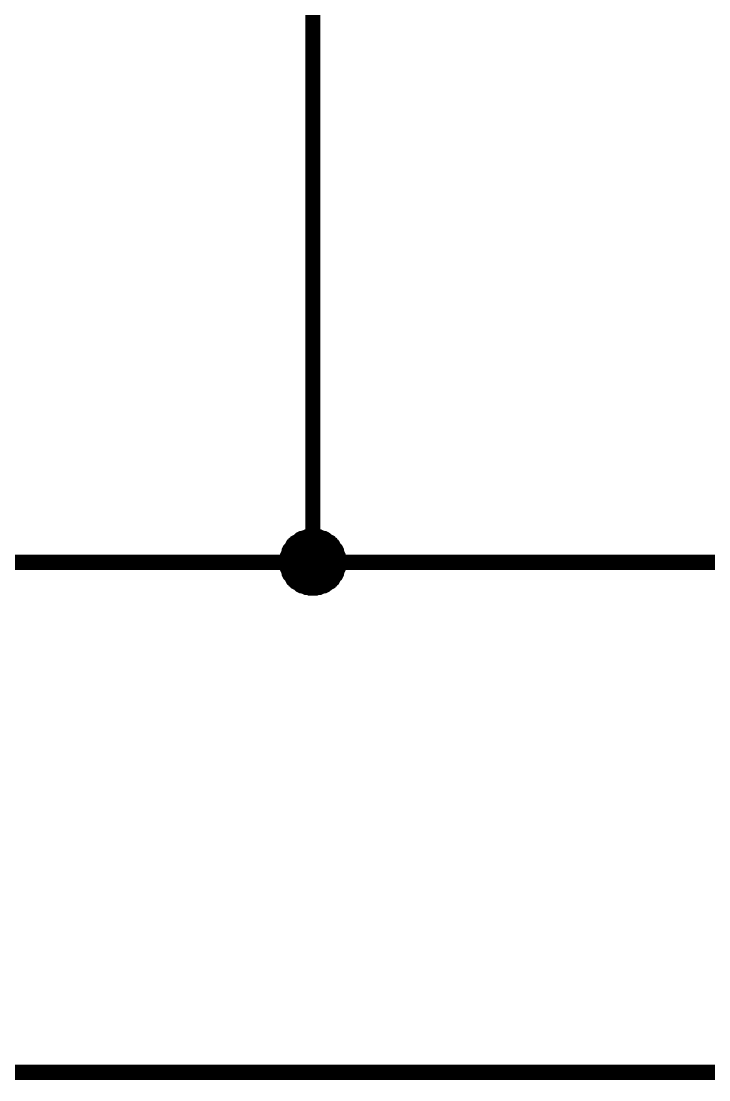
# Model space of a CAD drawing. Header units: millimetres. Extents: x 0 to 394, y 0 to 282.
# Drawn here: x 349.28 to 362.77, y 219.84 to 240.61 of the extents above; entities that cross this region are included whole.
import ezdxf

# ---------------------------------------------------------------- set-up
doc = ezdxf.new("R2010")
doc.units = ezdxf.units.MM
doc.layers.add('Sheet', color=255, linetype='Continuous')

msp = doc.modelspace()

# ---------------------------------------------------------------- linework, layer by layer
at = {"layer": 'Sheet'}
for points, const_width in [([(275.015, 249.999), (265.02, 249.999), (265.02, 219.99), (379.999, 219.99), (379.999, 244.99), (375.012, 244.99), (375.012, 240.139)], 0.3), ([(354.999, 229.997), (354.999, 249.999)], 0.3), ([(365.006, 247.371), (365.006, 229.997), (354.999, 229.997)], 0.3), ([(354.494, 229.997), (354.494, 230.02), (354.494, 230.053), (354.505, 230.076), (354.505, 230.098), (354.505, 230.121), (354.516, 230.143), (354.528, 230.177), (354.539, 230.199), (354.539, 230.222), (354.55, 230.244), (354.561, 230.255), (354.584, 230.278), (354.595, 230.3), (354.606, 230.323), (354.629, 230.334), (354.64, 230.357), (354.662, 230.368), (354.674, 230.39), (354.696, 230.401), (354.719, 230.413), (354.741, 230.435), (354.752, 230.446), (354.775, 230.458), (354.797, 230.458), (354.82, 230.469), (354.853, 230.48), (354.876, 230.491), (354.898, 230.491), (354.921, 230.491), (354.943, 230.503), (354.977, 230.503), (354.999, 230.503)], 0.3), ([(354.494, 229.997), (354.494, 230.02), (354.494, 230.053), (354.505, 230.076), (354.505, 230.098), (354.505, 230.121), (354.516, 230.143), (354.528, 230.177), (354.539, 230.199), (354.539, 230.222), (354.55, 230.244), (354.561, 230.255), (354.584, 230.278), (354.595, 230.3), (354.606, 230.323), (354.629, 230.334), (354.64, 230.357), (354.662, 230.368), (354.674, 230.39), (354.696, 230.401), (354.719, 230.413), (354.741, 230.435), (354.752, 230.446), (354.775, 230.458), (354.797, 230.458), (354.82, 230.469), (354.853, 230.48), (354.876, 230.491), (354.898, 230.491), (354.921, 230.491), (354.943, 230.503), (354.977, 230.503), (354.999, 230.503)], 0.3), ([(354.494, 229.997), (354.494, 230.02), (354.494, 230.053), (354.505, 230.076), (354.505, 230.098), (354.505, 230.121), (354.516, 230.143), (354.528, 230.177), (354.539, 230.199), (354.539, 230.222), (354.55, 230.244), (354.561, 230.255), (354.584, 230.278), (354.595, 230.3), (354.606, 230.323), (354.629, 230.334), (354.64, 230.357), (354.662, 230.368), (354.674, 230.39), (354.696, 230.401), (354.719, 230.413), (354.741, 230.435), (354.752, 230.446), (354.775, 230.458), (354.797, 230.458), (354.82, 230.469), (354.853, 230.48), (354.876, 230.491), (354.898, 230.491), (354.921, 230.491), (354.943, 230.503), (354.977, 230.503), (354.999, 230.503)], 0.3), ([(354.494, 229.997), (354.494, 230.02), (354.494, 230.053), (354.505, 230.076), (354.505, 230.098), (354.505, 230.121), (354.516, 230.143), (354.528, 230.177), (354.539, 230.199), (354.539, 230.222), (354.55, 230.244), (354.561, 230.255), (354.584, 230.278), (354.595, 230.3), (354.606, 230.323), (354.629, 230.334), (354.64, 230.357), (354.662, 230.368), (354.674, 230.39), (354.696, 230.401), (354.719, 230.413), (354.741, 230.435), (354.752, 230.446), (354.775, 230.458), (354.797, 230.458), (354.82, 230.469), (354.853, 230.48), (354.876, 230.491), (354.898, 230.491), (354.921, 230.491), (354.943, 230.503), (354.977, 230.503), (354.999, 230.503)], 0.3), ([(354.494, 229.997), (354.494, 230.02), (354.494, 230.053), (354.505, 230.076), (354.505, 230.098), (354.505, 230.121), (354.516, 230.143), (354.528, 230.177), (354.539, 230.199), (354.539, 230.222), (354.55, 230.244), (354.561, 230.255), (354.584, 230.278), (354.595, 230.3), (354.606, 230.323), (354.629, 230.334), (354.64, 230.357), (354.662, 230.368), (354.674, 230.39), (354.696, 230.401), (354.719, 230.413), (354.741, 230.435), (354.752, 230.446), (354.775, 230.458), (354.797, 230.458), (354.82, 230.469), (354.853, 230.48), (354.876, 230.491), (354.898, 230.491), (354.921, 230.491), (354.943, 230.503), (354.977, 230.503), (354.999, 230.503)], 0.3), ([(354.494, 229.997), (354.494, 230.02), (354.494, 230.053), (354.505, 230.076), (354.505, 230.098), (354.505, 230.121), (354.516, 230.143), (354.528, 230.177), (354.539, 230.199), (354.539, 230.222), (354.55, 230.244), (354.561, 230.255), (354.584, 230.278), (354.595, 230.3), (354.606, 230.323), (354.629, 230.334), (354.64, 230.357), (354.662, 230.368), (354.674, 230.39), (354.696, 230.401), (354.719, 230.413), (354.741, 230.435), (354.752, 230.446), (354.775, 230.458), (354.797, 230.458), (354.82, 230.469), (354.853, 230.48), (354.876, 230.491), (354.898, 230.491), (354.921, 230.491), (354.943, 230.503), (354.977, 230.503), (354.999, 230.503)], 0.3), ([(354.999, 230.503), (354.999, 230.503)], 0.3), ([(354.999, 230.503), (355.022, 230.503), (355.055, 230.503), (355.078, 230.491), (355.1, 230.491), (355.123, 230.491), (355.145, 230.48), (355.179, 230.469), (355.201, 230.458), (355.224, 230.458), (355.246, 230.446), (355.258, 230.435), (355.28, 230.413), (355.303, 230.401), (355.325, 230.39), (355.336, 230.368), (355.359, 230.357), (355.37, 230.334), (355.392, 230.323), (355.404, 230.3), (355.415, 230.278), (355.437, 230.255), (355.449, 230.244), (355.46, 230.222), (355.46, 230.199), (355.471, 230.177), (355.482, 230.143), (355.493, 230.121), (355.493, 230.098), (355.493, 230.076), (355.505, 230.053), (355.505, 230.02), (355.505, 229.997)], 0.3), ([(354.999, 230.503), (354.999, 230.503)], 0.3), ([(354.999, 230.503), (355.022, 230.503), (355.055, 230.503), (355.078, 230.491), (355.1, 230.491), (355.123, 230.491), (355.145, 230.48), (355.179, 230.469), (355.201, 230.458), (355.224, 230.458), (355.246, 230.446), (355.258, 230.435), (355.28, 230.413), (355.303, 230.401), (355.325, 230.39), (355.336, 230.368), (355.359, 230.357), (355.37, 230.334), (355.392, 230.323), (355.404, 230.3), (355.415, 230.278), (355.437, 230.255), (355.449, 230.244), (355.46, 230.222), (355.46, 230.199), (355.471, 230.177), (355.482, 230.143), (355.493, 230.121), (355.493, 230.098), (355.493, 230.076), (355.505, 230.053), (355.505, 230.02), (355.505, 229.997)], 0.3), ([(354.999, 230.503), (354.999, 230.503)], 0.3), ([(354.999, 230.503), (355.022, 230.503), (355.055, 230.503), (355.078, 230.491), (355.1, 230.491), (355.123, 230.491), (355.145, 230.48), (355.179, 230.469), (355.201, 230.458), (355.224, 230.458), (355.246, 230.446), (355.258, 230.435), (355.28, 230.413), (355.303, 230.401), (355.325, 230.39), (355.336, 230.368), (355.359, 230.357), (355.37, 230.334), (355.392, 230.323), (355.404, 230.3), (355.415, 230.278), (355.437, 230.255), (355.449, 230.244), (355.46, 230.222), (355.46, 230.199), (355.471, 230.177), (355.482, 230.143), (355.493, 230.121), (355.493, 230.098), (355.493, 230.076), (355.505, 230.053), (355.505, 230.02), (355.505, 229.997)], 0.3), ([(354.999, 230.503), (354.999, 230.503)], 0.3), ([(354.999, 230.503), (355.022, 230.503), (355.055, 230.503), (355.078, 230.491), (355.1, 230.491), (355.123, 230.491), (355.145, 230.48), (355.179, 230.469), (355.201, 230.458), (355.224, 230.458), (355.246, 230.446), (355.258, 230.435), (355.28, 230.413), (355.303, 230.401), (355.325, 230.39), (355.336, 230.368), (355.359, 230.357), (355.37, 230.334), (355.392, 230.323), (355.404, 230.3), (355.415, 230.278), (355.437, 230.255), (355.449, 230.244), (355.46, 230.222), (355.46, 230.199), (355.471, 230.177), (355.482, 230.143), (355.493, 230.121), (355.493, 230.098), (355.493, 230.076), (355.505, 230.053), (355.505, 230.02), (355.505, 229.997)], 0.3), ([(354.999, 230.503), (354.999, 230.503)], 0.3), ([(354.999, 230.503), (355.022, 230.503), (355.055, 230.503), (355.078, 230.491), (355.1, 230.491), (355.123, 230.491), (355.145, 230.48), (355.179, 230.469), (355.201, 230.458), (355.224, 230.458), (355.246, 230.446), (355.258, 230.435), (355.28, 230.413), (355.303, 230.401), (355.325, 230.39), (355.336, 230.368), (355.359, 230.357), (355.37, 230.334), (355.392, 230.323), (355.404, 230.3), (355.415, 230.278), (355.437, 230.255), (355.449, 230.244), (355.46, 230.222), (355.46, 230.199), (355.471, 230.177), (355.482, 230.143), (355.493, 230.121), (355.493, 230.098), (355.493, 230.076), (355.505, 230.053), (355.505, 230.02), (355.505, 229.997)], 0.3), ([(354.999, 230.503), (354.999, 230.503)], 0.3), ([(354.999, 230.503), (355.022, 230.503), (355.055, 230.503), (355.078, 230.491), (355.1, 230.491), (355.123, 230.491), (355.145, 230.48), (355.179, 230.469), (355.201, 230.458), (355.224, 230.458), (355.246, 230.446), (355.258, 230.435), (355.28, 230.413), (355.303, 230.401), (355.325, 230.39), (355.336, 230.368), (355.359, 230.357), (355.37, 230.334), (355.392, 230.323), (355.404, 230.3), (355.415, 230.278), (355.437, 230.255), (355.449, 230.244), (355.46, 230.222), (355.46, 230.199), (355.471, 230.177), (355.482, 230.143), (355.493, 230.121), (355.493, 230.098), (355.493, 230.076), (355.505, 230.053), (355.505, 230.02), (355.505, 229.997)], 0.3), ([(354.494, 229.997), (354.494, 230.02), (354.494, 230.053), (354.505, 230.076), (354.505, 230.098), (354.505, 230.121), (354.516, 230.143), (354.528, 230.177), (354.539, 230.199), (354.539, 230.222), (354.55, 230.244), (354.561, 230.255), (354.584, 230.278), (354.595, 230.3), (354.606, 230.323), (354.629, 230.334), (354.64, 230.357), (354.662, 230.368), (354.674, 230.39), (354.696, 230.401), (354.719, 230.413), (354.741, 230.435), (354.752, 230.446), (354.775, 230.458), (354.797, 230.458), (354.82, 230.469), (354.853, 230.48), (354.876, 230.491), (354.898, 230.491), (354.921, 230.491), (354.943, 230.503), (354.977, 230.503), (354.999, 230.503)], 0.0991), ([(354.494, 229.997), (354.494, 230.02), (354.494, 230.053), (354.505, 230.076), (354.505, 230.098), (354.505, 230.121), (354.516, 230.143), (354.528, 230.177), (354.539, 230.199), (354.539, 230.222), (354.55, 230.244), (354.561, 230.255), (354.584, 230.278), (354.595, 230.3), (354.606, 230.323), (354.629, 230.334), (354.64, 230.357), (354.662, 230.368), (354.674, 230.39), (354.696, 230.401), (354.719, 230.413), (354.741, 230.435), (354.752, 230.446), (354.775, 230.458), (354.797, 230.458), (354.82, 230.469), (354.853, 230.48), (354.876, 230.491), (354.898, 230.491), (354.921, 230.491), (354.943, 230.503), (354.977, 230.503), (354.999, 230.503)], 0.0991), ([(354.494, 229.997), (354.494, 230.02), (354.494, 230.053), (354.505, 230.076), (354.505, 230.098), (354.505, 230.121), (354.516, 230.143), (354.528, 230.177), (354.539, 230.199), (354.539, 230.222), (354.55, 230.244), (354.561, 230.255), (354.584, 230.278), (354.595, 230.3), (354.606, 230.323), (354.629, 230.334), (354.64, 230.357), (354.662, 230.368), (354.674, 230.39), (354.696, 230.401), (354.719, 230.413), (354.741, 230.435), (354.752, 230.446), (354.775, 230.458), (354.797, 230.458), (354.82, 230.469), (354.853, 230.48), (354.876, 230.491), (354.898, 230.491), (354.921, 230.491), (354.943, 230.503), (354.977, 230.503), (354.999, 230.503)], 0.0991), ([(354.494, 229.997), (354.494, 230.02), (354.494, 230.053), (354.505, 230.076), (354.505, 230.098), (354.505, 230.121), (354.516, 230.143), (354.528, 230.177), (354.539, 230.199), (354.539, 230.222), (354.55, 230.244), (354.561, 230.255), (354.584, 230.278), (354.595, 230.3), (354.606, 230.323), (354.629, 230.334), (354.64, 230.357), (354.662, 230.368), (354.674, 230.39), (354.696, 230.401), (354.719, 230.413), (354.741, 230.435), (354.752, 230.446), (354.775, 230.458), (354.797, 230.458), (354.82, 230.469), (354.853, 230.48), (354.876, 230.491), (354.898, 230.491), (354.921, 230.491), (354.943, 230.503), (354.977, 230.503), (354.999, 230.503)], 0.0991), ([(354.494, 229.997), (354.494, 230.02), (354.494, 230.053), (354.505, 230.076), (354.505, 230.098), (354.505, 230.121), (354.516, 230.143), (354.528, 230.177), (354.539, 230.199), (354.539, 230.222), (354.55, 230.244), (354.561, 230.255), (354.584, 230.278), (354.595, 230.3), (354.606, 230.323), (354.629, 230.334), (354.64, 230.357), (354.662, 230.368), (354.674, 230.39), (354.696, 230.401), (354.719, 230.413), (354.741, 230.435), (354.752, 230.446), (354.775, 230.458), (354.797, 230.458), (354.82, 230.469), (354.853, 230.48), (354.876, 230.491), (354.898, 230.491), (354.921, 230.491), (354.943, 230.503), (354.977, 230.503), (354.999, 230.503)], 0.0991), ([(354.494, 229.997), (354.494, 230.02), (354.494, 230.053), (354.505, 230.076), (354.505, 230.098), (354.505, 230.121), (354.516, 230.143), (354.528, 230.177), (354.539, 230.199), (354.539, 230.222), (354.55, 230.244), (354.561, 230.255), (354.584, 230.278), (354.595, 230.3), (354.606, 230.323), (354.629, 230.334), (354.64, 230.357), (354.662, 230.368), (354.674, 230.39), (354.696, 230.401), (354.719, 230.413), (354.741, 230.435), (354.752, 230.446), (354.775, 230.458), (354.797, 230.458), (354.82, 230.469), (354.853, 230.48), (354.876, 230.491), (354.898, 230.491), (354.921, 230.491), (354.943, 230.503), (354.977, 230.503), (354.999, 230.503)], 0.0991), ([(354.999, 230.503), (354.999, 230.503)], 0.0991), ([(354.999, 230.503), (355.022, 230.503), (355.055, 230.503), (355.078, 230.491), (355.1, 230.491), (355.123, 230.491), (355.145, 230.48), (355.179, 230.469), (355.201, 230.458), (355.224, 230.458), (355.246, 230.446), (355.258, 230.435), (355.28, 230.413), (355.303, 230.401), (355.325, 230.39), (355.336, 230.368), (355.359, 230.357), (355.37, 230.334), (355.392, 230.323), (355.404, 230.3), (355.415, 230.278), (355.437, 230.255), (355.449, 230.244), (355.46, 230.222), (355.46, 230.199), (355.471, 230.177), (355.482, 230.143), (355.493, 230.121), (355.493, 230.098), (355.493, 230.076), (355.505, 230.053), (355.505, 230.02), (355.505, 229.997)], 0.0991), ([(354.999, 230.503), (354.999, 230.503)], 0.0991), ([(354.999, 230.503), (355.022, 230.503), (355.055, 230.503), (355.078, 230.491), (355.1, 230.491), (355.123, 230.491), (355.145, 230.48), (355.179, 230.469), (355.201, 230.458), (355.224, 230.458), (355.246, 230.446), (355.258, 230.435), (355.28, 230.413), (355.303, 230.401), (355.325, 230.39), (355.336, 230.368), (355.359, 230.357), (355.37, 230.334), (355.392, 230.323), (355.404, 230.3), (355.415, 230.278), (355.437, 230.255), (355.449, 230.244), (355.46, 230.222), (355.46, 230.199), (355.471, 230.177), (355.482, 230.143), (355.493, 230.121), (355.493, 230.098), (355.493, 230.076), (355.505, 230.053), (355.505, 230.02), (355.505, 229.997)], 0.0991), ([(354.999, 230.503), (354.999, 230.503)], 0.0991), ([(354.999, 230.503), (355.022, 230.503), (355.055, 230.503), (355.078, 230.491), (355.1, 230.491), (355.123, 230.491), (355.145, 230.48), (355.179, 230.469), (355.201, 230.458), (355.224, 230.458), (355.246, 230.446), (355.258, 230.435), (355.28, 230.413), (355.303, 230.401), (355.325, 230.39), (355.336, 230.368), (355.359, 230.357), (355.37, 230.334), (355.392, 230.323), (355.404, 230.3), (355.415, 230.278), (355.437, 230.255), (355.449, 230.244), (355.46, 230.222), (355.46, 230.199), (355.471, 230.177), (355.482, 230.143), (355.493, 230.121), (355.493, 230.098), (355.493, 230.076), (355.505, 230.053), (355.505, 230.02), (355.505, 229.997)], 0.0991), ([(354.999, 230.503), (354.999, 230.503)], 0.0991), ([(354.999, 230.503), (355.022, 230.503), (355.055, 230.503), (355.078, 230.491), (355.1, 230.491), (355.123, 230.491), (355.145, 230.48), (355.179, 230.469), (355.201, 230.458), (355.224, 230.458), (355.246, 230.446), (355.258, 230.435), (355.28, 230.413), (355.303, 230.401), (355.325, 230.39), (355.336, 230.368), (355.359, 230.357), (355.37, 230.334), (355.392, 230.323), (355.404, 230.3), (355.415, 230.278), (355.437, 230.255), (355.449, 230.244), (355.46, 230.222), (355.46, 230.199), (355.471, 230.177), (355.482, 230.143), (355.493, 230.121), (355.493, 230.098), (355.493, 230.076), (355.505, 230.053), (355.505, 230.02), (355.505, 229.997)], 0.0991), ([(354.999, 230.503), (354.999, 230.503)], 0.0991), ([(354.999, 230.503), (355.022, 230.503), (355.055, 230.503), (355.078, 230.491), (355.1, 230.491), (355.123, 230.491), (355.145, 230.48), (355.179, 230.469), (355.201, 230.458), (355.224, 230.458), (355.246, 230.446), (355.258, 230.435), (355.28, 230.413), (355.303, 230.401), (355.325, 230.39), (355.336, 230.368), (355.359, 230.357), (355.37, 230.334), (355.392, 230.323), (355.404, 230.3), (355.415, 230.278), (355.437, 230.255), (355.449, 230.244), (355.46, 230.222), (355.46, 230.199), (355.471, 230.177), (355.482, 230.143), (355.493, 230.121), (355.493, 230.098), (355.493, 230.076), (355.505, 230.053), (355.505, 230.02), (355.505, 229.997)], 0.0991), ([(354.999, 230.503), (354.999, 230.503)], 0.0991), ([(354.999, 230.503), (355.022, 230.503), (355.055, 230.503), (355.078, 230.491), (355.1, 230.491), (355.123, 230.491), (355.145, 230.48), (355.179, 230.469), (355.201, 230.458), (355.224, 230.458), (355.246, 230.446), (355.258, 230.435), (355.28, 230.413), (355.303, 230.401), (355.325, 230.39), (355.336, 230.368), (355.359, 230.357), (355.37, 230.334), (355.392, 230.323), (355.404, 230.3), (355.415, 230.278), (355.437, 230.255), (355.449, 230.244), (355.46, 230.222), (355.46, 230.199), (355.471, 230.177), (355.482, 230.143), (355.493, 230.121), (355.493, 230.098), (355.493, 230.076), (355.505, 230.053), (355.505, 230.02), (355.505, 229.997)], 0.0991), ([(309.998, 229.997), (325.002, 229.997), (354.999, 229.997)], 0.3), ([(354.999, 229.492), (354.977, 229.492), (354.943, 229.492), (354.921, 229.503), (354.898, 229.503), (354.876, 229.503), (354.853, 229.514), (354.82, 229.525), (354.797, 229.537), (354.775, 229.537), (354.752, 229.548), (354.741, 229.559), (354.719, 229.582), (354.696, 229.593), (354.674, 229.604), (354.662, 229.627), (354.64, 229.638), (354.629, 229.66), (354.606, 229.671), (354.595, 229.694), (354.584, 229.716), (354.561, 229.739), (354.55, 229.75), (354.539, 229.773), (354.539, 229.795), (354.528, 229.817), (354.516, 229.851), (354.505, 229.874), (354.505, 229.896), (354.505, 229.919), (354.494, 229.941), (354.494, 229.975), (354.494, 229.997)], 0.3), ([(354.494, 229.997), (354.494, 229.997)], 0.3), ([(354.999, 229.492), (354.977, 229.492), (354.943, 229.492), (354.921, 229.503), (354.898, 229.503), (354.876, 229.503), (354.853, 229.514), (354.82, 229.525), (354.797, 229.537), (354.775, 229.537), (354.752, 229.548), (354.741, 229.559), (354.719, 229.582), (354.696, 229.593), (354.674, 229.604), (354.662, 229.627), (354.64, 229.638), (354.629, 229.66), (354.606, 229.671), (354.595, 229.694), (354.584, 229.716), (354.561, 229.739), (354.55, 229.75), (354.539, 229.773), (354.539, 229.795), (354.528, 229.817), (354.516, 229.851), (354.505, 229.874), (354.505, 229.896), (354.505, 229.919), (354.494, 229.941), (354.494, 229.975), (354.494, 229.997)], 0.3), ([(354.494, 229.997), (354.494, 229.997)], 0.3), ([(354.999, 229.492), (354.977, 229.492), (354.943, 229.492), (354.921, 229.503), (354.898, 229.503), (354.876, 229.503), (354.853, 229.514), (354.82, 229.525), (354.797, 229.537), (354.775, 229.537), (354.752, 229.548), (354.741, 229.559), (354.719, 229.582), (354.696, 229.593), (354.674, 229.604), (354.662, 229.627), (354.64, 229.638), (354.629, 229.66), (354.606, 229.671), (354.595, 229.694), (354.584, 229.716), (354.561, 229.739), (354.55, 229.75), (354.539, 229.773), (354.539, 229.795), (354.528, 229.817), (354.516, 229.851), (354.505, 229.874), (354.505, 229.896), (354.505, 229.919), (354.494, 229.941), (354.494, 229.975), (354.494, 229.997)], 0.3), ([(354.494, 229.997), (354.494, 229.997)], 0.3), ([(354.999, 229.492), (354.977, 229.492), (354.943, 229.492), (354.921, 229.503), (354.898, 229.503), (354.876, 229.503), (354.853, 229.514), (354.82, 229.525), (354.797, 229.537), (354.775, 229.537), (354.752, 229.548), (354.741, 229.559), (354.719, 229.582), (354.696, 229.593), (354.674, 229.604), (354.662, 229.627), (354.64, 229.638), (354.629, 229.66), (354.606, 229.671), (354.595, 229.694), (354.584, 229.716), (354.561, 229.739), (354.55, 229.75), (354.539, 229.773), (354.539, 229.795), (354.528, 229.817), (354.516, 229.851), (354.505, 229.874), (354.505, 229.896), (354.505, 229.919), (354.494, 229.941), (354.494, 229.975), (354.494, 229.997)], 0.3), ([(354.494, 229.997), (354.494, 229.997)], 0.3), ([(354.999, 229.492), (354.977, 229.492), (354.943, 229.492), (354.921, 229.503), (354.898, 229.503), (354.876, 229.503), (354.853, 229.514), (354.82, 229.525), (354.797, 229.537), (354.775, 229.537), (354.752, 229.548), (354.741, 229.559), (354.719, 229.582), (354.696, 229.593), (354.674, 229.604), (354.662, 229.627), (354.64, 229.638), (354.629, 229.66), (354.606, 229.671), (354.595, 229.694), (354.584, 229.716), (354.561, 229.739), (354.55, 229.75), (354.539, 229.773), (354.539, 229.795), (354.528, 229.817), (354.516, 229.851), (354.505, 229.874), (354.505, 229.896), (354.505, 229.919), (354.494, 229.941), (354.494, 229.975), (354.494, 229.997)], 0.3), ([(354.494, 229.997), (354.494, 229.997)], 0.3), ([(354.999, 229.492), (354.977, 229.492), (354.943, 229.492), (354.921, 229.503), (354.898, 229.503), (354.876, 229.503), (354.853, 229.514), (354.82, 229.525), (354.797, 229.537), (354.775, 229.537), (354.752, 229.548), (354.741, 229.559), (354.719, 229.582), (354.696, 229.593), (354.674, 229.604), (354.662, 229.627), (354.64, 229.638), (354.629, 229.66), (354.606, 229.671), (354.595, 229.694), (354.584, 229.716), (354.561, 229.739), (354.55, 229.75), (354.539, 229.773), (354.539, 229.795), (354.528, 229.817), (354.516, 229.851), (354.505, 229.874), (354.505, 229.896), (354.505, 229.919), (354.494, 229.941), (354.494, 229.975), (354.494, 229.997)], 0.3), ([(354.494, 229.997), (354.494, 229.997)], 0.3), ([(354.999, 229.492), (354.977, 229.492), (354.943, 229.492), (354.921, 229.503), (354.898, 229.503), (354.876, 229.503), (354.853, 229.514), (354.82, 229.525), (354.797, 229.537), (354.775, 229.537), (354.752, 229.548), (354.741, 229.559), (354.719, 229.582), (354.696, 229.593), (354.674, 229.604), (354.662, 229.627), (354.64, 229.638), (354.629, 229.66), (354.606, 229.671), (354.595, 229.694), (354.584, 229.716), (354.561, 229.739), (354.55, 229.75), (354.539, 229.773), (354.539, 229.795), (354.528, 229.817), (354.516, 229.851), (354.505, 229.874), (354.505, 229.896), (354.505, 229.919), (354.494, 229.941), (354.494, 229.975), (354.494, 229.997)], 0.0991), ([(354.494, 229.997), (354.494, 229.997)], 0.0991), ([(354.999, 229.492), (354.977, 229.492), (354.943, 229.492), (354.921, 229.503), (354.898, 229.503), (354.876, 229.503), (354.853, 229.514), (354.82, 229.525), (354.797, 229.537), (354.775, 229.537), (354.752, 229.548), (354.741, 229.559), (354.719, 229.582), (354.696, 229.593), (354.674, 229.604), (354.662, 229.627), (354.64, 229.638), (354.629, 229.66), (354.606, 229.671), (354.595, 229.694), (354.584, 229.716), (354.561, 229.739), (354.55, 229.75), (354.539, 229.773), (354.539, 229.795), (354.528, 229.817), (354.516, 229.851), (354.505, 229.874), (354.505, 229.896), (354.505, 229.919), (354.494, 229.941), (354.494, 229.975), (354.494, 229.997)], 0.0991), ([(354.494, 229.997), (354.494, 229.997)], 0.0991), ([(354.999, 229.492), (354.977, 229.492), (354.943, 229.492), (354.921, 229.503), (354.898, 229.503), (354.876, 229.503), (354.853, 229.514), (354.82, 229.525), (354.797, 229.537), (354.775, 229.537), (354.752, 229.548), (354.741, 229.559), (354.719, 229.582), (354.696, 229.593), (354.674, 229.604), (354.662, 229.627), (354.64, 229.638), (354.629, 229.66), (354.606, 229.671), (354.595, 229.694), (354.584, 229.716), (354.561, 229.739), (354.55, 229.75), (354.539, 229.773), (354.539, 229.795), (354.528, 229.817), (354.516, 229.851), (354.505, 229.874), (354.505, 229.896), (354.505, 229.919), (354.494, 229.941), (354.494, 229.975), (354.494, 229.997)], 0.0991), ([(354.494, 229.997), (354.494, 229.997)], 0.0991), ([(354.999, 229.492), (354.977, 229.492), (354.943, 229.492), (354.921, 229.503), (354.898, 229.503), (354.876, 229.503), (354.853, 229.514), (354.82, 229.525), (354.797, 229.537), (354.775, 229.537), (354.752, 229.548), (354.741, 229.559), (354.719, 229.582), (354.696, 229.593), (354.674, 229.604), (354.662, 229.627), (354.64, 229.638), (354.629, 229.66), (354.606, 229.671), (354.595, 229.694), (354.584, 229.716), (354.561, 229.739), (354.55, 229.75), (354.539, 229.773), (354.539, 229.795), (354.528, 229.817), (354.516, 229.851), (354.505, 229.874), (354.505, 229.896), (354.505, 229.919), (354.494, 229.941), (354.494, 229.975), (354.494, 229.997)], 0.0991), ([(354.494, 229.997), (354.494, 229.997)], 0.0991), ([(354.999, 229.492), (354.977, 229.492), (354.943, 229.492), (354.921, 229.503), (354.898, 229.503), (354.876, 229.503), (354.853, 229.514), (354.82, 229.525), (354.797, 229.537), (354.775, 229.537), (354.752, 229.548), (354.741, 229.559), (354.719, 229.582), (354.696, 229.593), (354.674, 229.604), (354.662, 229.627), (354.64, 229.638), (354.629, 229.66), (354.606, 229.671), (354.595, 229.694), (354.584, 229.716), (354.561, 229.739), (354.55, 229.75), (354.539, 229.773), (354.539, 229.795), (354.528, 229.817), (354.516, 229.851), (354.505, 229.874), (354.505, 229.896), (354.505, 229.919), (354.494, 229.941), (354.494, 229.975), (354.494, 229.997)], 0.0991), ([(354.494, 229.997), (354.494, 229.997)], 0.0991), ([(354.999, 229.492), (354.977, 229.492), (354.943, 229.492), (354.921, 229.503), (354.898, 229.503), (354.876, 229.503), (354.853, 229.514), (354.82, 229.525), (354.797, 229.537), (354.775, 229.537), (354.752, 229.548), (354.741, 229.559), (354.719, 229.582), (354.696, 229.593), (354.674, 229.604), (354.662, 229.627), (354.64, 229.638), (354.629, 229.66), (354.606, 229.671), (354.595, 229.694), (354.584, 229.716), (354.561, 229.739), (354.55, 229.75), (354.539, 229.773), (354.539, 229.795), (354.528, 229.817), (354.516, 229.851), (354.505, 229.874), (354.505, 229.896), (354.505, 229.919), (354.494, 229.941), (354.494, 229.975), (354.494, 229.997)], 0.0991), ([(354.494, 229.997), (354.494, 229.997)], 0.0991), ([(355.505, 229.997), (355.505, 229.975), (355.505, 229.941), (355.493, 229.919), (355.493, 229.896), (355.493, 229.874), (355.482, 229.851), (355.471, 229.817), (355.46, 229.795), (355.46, 229.773), (355.449, 229.75), (355.437, 229.739), (355.415, 229.716), (355.404, 229.694), (355.392, 229.671), (355.37, 229.66), (355.359, 229.638), (355.336, 229.627), (355.325, 229.604), (355.303, 229.593), (355.28, 229.582), (355.258, 229.559), (355.246, 229.548), (355.224, 229.537), (355.201, 229.537), (355.179, 229.525), (355.145, 229.514), (355.123, 229.503), (355.1, 229.503), (355.078, 229.503), (355.055, 229.492), (355.022, 229.492), (354.999, 229.492)], 0.3), ([(355.505, 229.997), (355.505, 229.975), (355.505, 229.941), (355.493, 229.919), (355.493, 229.896), (355.493, 229.874), (355.482, 229.851), (355.471, 229.817), (355.46, 229.795), (355.46, 229.773), (355.449, 229.75), (355.437, 229.739), (355.415, 229.716), (355.404, 229.694), (355.392, 229.671), (355.37, 229.66), (355.359, 229.638), (355.336, 229.627), (355.325, 229.604), (355.303, 229.593), (355.28, 229.582), (355.258, 229.559), (355.246, 229.548), (355.224, 229.537), (355.201, 229.537), (355.179, 229.525), (355.145, 229.514), (355.123, 229.503), (355.1, 229.503), (355.078, 229.503), (355.055, 229.492), (355.022, 229.492), (354.999, 229.492)], 0.3), ([(355.505, 229.997), (355.505, 229.975), (355.505, 229.941), (355.493, 229.919), (355.493, 229.896), (355.493, 229.874), (355.482, 229.851), (355.471, 229.817), (355.46, 229.795), (355.46, 229.773), (355.449, 229.75), (355.437, 229.739), (355.415, 229.716), (355.404, 229.694), (355.392, 229.671), (355.37, 229.66), (355.359, 229.638), (355.336, 229.627), (355.325, 229.604), (355.303, 229.593), (355.28, 229.582), (355.258, 229.559), (355.246, 229.548), (355.224, 229.537), (355.201, 229.537), (355.179, 229.525), (355.145, 229.514), (355.123, 229.503), (355.1, 229.503), (355.078, 229.503), (355.055, 229.492), (355.022, 229.492), (354.999, 229.492)], 0.3), ([(355.505, 229.997), (355.505, 229.975), (355.505, 229.941), (355.493, 229.919), (355.493, 229.896), (355.493, 229.874), (355.482, 229.851), (355.471, 229.817), (355.46, 229.795), (355.46, 229.773), (355.449, 229.75), (355.437, 229.739), (355.415, 229.716), (355.404, 229.694), (355.392, 229.671), (355.37, 229.66), (355.359, 229.638), (355.336, 229.627), (355.325, 229.604), (355.303, 229.593), (355.28, 229.582), (355.258, 229.559), (355.246, 229.548), (355.224, 229.537), (355.201, 229.537), (355.179, 229.525), (355.145, 229.514), (355.123, 229.503), (355.1, 229.503), (355.078, 229.503), (355.055, 229.492), (355.022, 229.492), (354.999, 229.492)], 0.3), ([(355.505, 229.997), (355.505, 229.975), (355.505, 229.941), (355.493, 229.919), (355.493, 229.896), (355.493, 229.874), (355.482, 229.851), (355.471, 229.817), (355.46, 229.795), (355.46, 229.773), (355.449, 229.75), (355.437, 229.739), (355.415, 229.716), (355.404, 229.694), (355.392, 229.671), (355.37, 229.66), (355.359, 229.638), (355.336, 229.627), (355.325, 229.604), (355.303, 229.593), (355.28, 229.582), (355.258, 229.559), (355.246, 229.548), (355.224, 229.537), (355.201, 229.537), (355.179, 229.525), (355.145, 229.514), (355.123, 229.503), (355.1, 229.503), (355.078, 229.503), (355.055, 229.492), (355.022, 229.492), (354.999, 229.492)], 0.3), ([(355.505, 229.997), (355.505, 229.975), (355.505, 229.941), (355.493, 229.919), (355.493, 229.896), (355.493, 229.874), (355.482, 229.851), (355.471, 229.817), (355.46, 229.795), (355.46, 229.773), (355.449, 229.75), (355.437, 229.739), (355.415, 229.716), (355.404, 229.694), (355.392, 229.671), (355.37, 229.66), (355.359, 229.638), (355.336, 229.627), (355.325, 229.604), (355.303, 229.593), (355.28, 229.582), (355.258, 229.559), (355.246, 229.548), (355.224, 229.537), (355.201, 229.537), (355.179, 229.525), (355.145, 229.514), (355.123, 229.503), (355.1, 229.503), (355.078, 229.503), (355.055, 229.492), (355.022, 229.492), (354.999, 229.492)], 0.3), ([(355.505, 229.997), (355.505, 229.975), (355.505, 229.941), (355.493, 229.919), (355.493, 229.896), (355.493, 229.874), (355.482, 229.851), (355.471, 229.817), (355.46, 229.795), (355.46, 229.773), (355.449, 229.75), (355.437, 229.739), (355.415, 229.716), (355.404, 229.694), (355.392, 229.671), (355.37, 229.66), (355.359, 229.638), (355.336, 229.627), (355.325, 229.604), (355.303, 229.593), (355.28, 229.582), (355.258, 229.559), (355.246, 229.548), (355.224, 229.537), (355.201, 229.537), (355.179, 229.525), (355.145, 229.514), (355.123, 229.503), (355.1, 229.503), (355.078, 229.503), (355.055, 229.492), (355.022, 229.492), (354.999, 229.492)], 0.0991), ([(355.505, 229.997), (355.505, 229.975), (355.505, 229.941), (355.493, 229.919), (355.493, 229.896), (355.493, 229.874), (355.482, 229.851), (355.471, 229.817), (355.46, 229.795), (355.46, 229.773), (355.449, 229.75), (355.437, 229.739), (355.415, 229.716), (355.404, 229.694), (355.392, 229.671), (355.37, 229.66), (355.359, 229.638), (355.336, 229.627), (355.325, 229.604), (355.303, 229.593), (355.28, 229.582), (355.258, 229.559), (355.246, 229.548), (355.224, 229.537), (355.201, 229.537), (355.179, 229.525), (355.145, 229.514), (355.123, 229.503), (355.1, 229.503), (355.078, 229.503), (355.055, 229.492), (355.022, 229.492), (354.999, 229.492)], 0.0991), ([(355.505, 229.997), (355.505, 229.975), (355.505, 229.941), (355.493, 229.919), (355.493, 229.896), (355.493, 229.874), (355.482, 229.851), (355.471, 229.817), (355.46, 229.795), (355.46, 229.773), (355.449, 229.75), (355.437, 229.739), (355.415, 229.716), (355.404, 229.694), (355.392, 229.671), (355.37, 229.66), (355.359, 229.638), (355.336, 229.627), (355.325, 229.604), (355.303, 229.593), (355.28, 229.582), (355.258, 229.559), (355.246, 229.548), (355.224, 229.537), (355.201, 229.537), (355.179, 229.525), (355.145, 229.514), (355.123, 229.503), (355.1, 229.503), (355.078, 229.503), (355.055, 229.492), (355.022, 229.492), (354.999, 229.492)], 0.0991), ([(355.505, 229.997), (355.505, 229.975), (355.505, 229.941), (355.493, 229.919), (355.493, 229.896), (355.493, 229.874), (355.482, 229.851), (355.471, 229.817), (355.46, 229.795), (355.46, 229.773), (355.449, 229.75), (355.437, 229.739), (355.415, 229.716), (355.404, 229.694), (355.392, 229.671), (355.37, 229.66), (355.359, 229.638), (355.336, 229.627), (355.325, 229.604), (355.303, 229.593), (355.28, 229.582), (355.258, 229.559), (355.246, 229.548), (355.224, 229.537), (355.201, 229.537), (355.179, 229.525), (355.145, 229.514), (355.123, 229.503), (355.1, 229.503), (355.078, 229.503), (355.055, 229.492), (355.022, 229.492), (354.999, 229.492)], 0.0991), ([(355.505, 229.997), (355.505, 229.975), (355.505, 229.941), (355.493, 229.919), (355.493, 229.896), (355.493, 229.874), (355.482, 229.851), (355.471, 229.817), (355.46, 229.795), (355.46, 229.773), (355.449, 229.75), (355.437, 229.739), (355.415, 229.716), (355.404, 229.694), (355.392, 229.671), (355.37, 229.66), (355.359, 229.638), (355.336, 229.627), (355.325, 229.604), (355.303, 229.593), (355.28, 229.582), (355.258, 229.559), (355.246, 229.548), (355.224, 229.537), (355.201, 229.537), (355.179, 229.525), (355.145, 229.514), (355.123, 229.503), (355.1, 229.503), (355.078, 229.503), (355.055, 229.492), (355.022, 229.492), (354.999, 229.492)], 0.0991), ([(355.505, 229.997), (355.505, 229.975), (355.505, 229.941), (355.493, 229.919), (355.493, 229.896), (355.493, 229.874), (355.482, 229.851), (355.471, 229.817), (355.46, 229.795), (355.46, 229.773), (355.449, 229.75), (355.437, 229.739), (355.415, 229.716), (355.404, 229.694), (355.392, 229.671), (355.37, 229.66), (355.359, 229.638), (355.336, 229.627), (355.325, 229.604), (355.303, 229.593), (355.28, 229.582), (355.258, 229.559), (355.246, 229.548), (355.224, 229.537), (355.201, 229.537), (355.179, 229.525), (355.145, 229.514), (355.123, 229.503), (355.1, 229.503), (355.078, 229.503), (355.055, 229.492), (355.022, 229.492), (354.999, 229.492)], 0.0991), ([(355.505, 229.997), (355.505, 229.997), (355.505, 229.997), (355.505, 229.997), (355.505, 229.997), (355.505, 229.997), (355.505, 229.997), (355.505, 229.997), (355.505, 229.997), (355.505, 229.997), (355.505, 229.997), (355.505, 229.997), (355.505, 229.997), (355.505, 229.997), (355.505, 229.997), (355.505, 229.997), (355.505, 229.997), (355.505, 229.997), (355.505, 229.997), (355.505, 229.997), (355.505, 229.997), (355.505, 229.997), (355.505, 229.997), (355.505, 229.997), (355.505, 229.997), (355.505, 229.997), (355.505, 229.997), (355.505, 229.997), (355.505, 229.997), (355.505, 229.997), (355.505, 229.997), (355.505, 229.997), (355.505, 229.997)], 0.3), ([(355.505, 229.997), (355.505, 229.997)], 0.3), ([(355.505, 229.997), (355.505, 229.997), (355.505, 229.997), (355.505, 229.997), (355.505, 229.997), (355.505, 229.997), (355.505, 229.997), (355.505, 229.997), (355.505, 229.997), (355.505, 229.997), (355.505, 229.997), (355.505, 229.997), (355.505, 229.997), (355.505, 229.997), (355.505, 229.997), (355.505, 229.997), (355.505, 229.997), (355.505, 229.997), (355.505, 229.997), (355.505, 229.997), (355.505, 229.997), (355.505, 229.997), (355.505, 229.997), (355.505, 229.997), (355.505, 229.997), (355.505, 229.997), (355.505, 229.997), (355.505, 229.997), (355.505, 229.997), (355.505, 229.997), (355.505, 229.997), (355.505, 229.997), (355.505, 229.997)], 0.3), ([(355.505, 229.997), (355.505, 229.997)], 0.3), ([(355.505, 229.997), (355.505, 229.997), (355.505, 229.997), (355.505, 229.997), (355.505, 229.997), (355.505, 229.997), (355.505, 229.997), (355.505, 229.997), (355.505, 229.997), (355.505, 229.997), (355.505, 229.997), (355.505, 229.997), (355.505, 229.997), (355.505, 229.997), (355.505, 229.997), (355.505, 229.997), (355.505, 229.997), (355.505, 229.997), (355.505, 229.997), (355.505, 229.997), (355.505, 229.997), (355.505, 229.997), (355.505, 229.997), (355.505, 229.997), (355.505, 229.997), (355.505, 229.997), (355.505, 229.997), (355.505, 229.997), (355.505, 229.997), (355.505, 229.997), (355.505, 229.997), (355.505, 229.997), (355.505, 229.997)], 0.3), ([(355.505, 229.997), (355.505, 229.997)], 0.3), ([(355.505, 229.997), (355.505, 229.997), (355.505, 229.997), (355.505, 229.997), (355.505, 229.997), (355.505, 229.997), (355.505, 229.997), (355.505, 229.997), (355.505, 229.997), (355.505, 229.997), (355.505, 229.997), (355.505, 229.997), (355.505, 229.997), (355.505, 229.997), (355.505, 229.997), (355.505, 229.997), (355.505, 229.997), (355.505, 229.997), (355.505, 229.997), (355.505, 229.997), (355.505, 229.997), (355.505, 229.997), (355.505, 229.997), (355.505, 229.997), (355.505, 229.997), (355.505, 229.997), (355.505, 229.997), (355.505, 229.997), (355.505, 229.997), (355.505, 229.997), (355.505, 229.997), (355.505, 229.997), (355.505, 229.997)], 0.3), ([(355.505, 229.997), (355.505, 229.997)], 0.3), ([(355.505, 229.997), (355.505, 229.997), (355.505, 229.997), (355.505, 229.997), (355.505, 229.997), (355.505, 229.997), (355.505, 229.997), (355.505, 229.997), (355.505, 229.997), (355.505, 229.997), (355.505, 229.997), (355.505, 229.997), (355.505, 229.997), (355.505, 229.997), (355.505, 229.997), (355.505, 229.997), (355.505, 229.997), (355.505, 229.997), (355.505, 229.997), (355.505, 229.997), (355.505, 229.997), (355.505, 229.997), (355.505, 229.997), (355.505, 229.997), (355.505, 229.997), (355.505, 229.997), (355.505, 229.997), (355.505, 229.997), (355.505, 229.997), (355.505, 229.997), (355.505, 229.997), (355.505, 229.997), (355.505, 229.997)], 0.3), ([(355.505, 229.997), (355.505, 229.997)], 0.3), ([(355.505, 229.997), (355.505, 229.997), (355.505, 229.997), (355.505, 229.997), (355.505, 229.997), (355.505, 229.997), (355.505, 229.997), (355.505, 229.997), (355.505, 229.997), (355.505, 229.997), (355.505, 229.997), (355.505, 229.997), (355.505, 229.997), (355.505, 229.997), (355.505, 229.997), (355.505, 229.997), (355.505, 229.997), (355.505, 229.997), (355.505, 229.997), (355.505, 229.997), (355.505, 229.997), (355.505, 229.997), (355.505, 229.997), (355.505, 229.997), (355.505, 229.997), (355.505, 229.997), (355.505, 229.997), (355.505, 229.997), (355.505, 229.997), (355.505, 229.997), (355.505, 229.997), (355.505, 229.997), (355.505, 229.997)], 0.3), ([(355.505, 229.997), (355.505, 229.997)], 0.3), ([(355.505, 229.997), (355.505, 229.997), (355.505, 229.997), (355.505, 229.997), (355.505, 229.997), (355.505, 229.997), (355.505, 229.997), (355.505, 229.997), (355.505, 229.997), (355.505, 229.997), (355.505, 229.997), (355.505, 229.997), (355.505, 229.997), (355.505, 229.997), (355.505, 229.997), (355.505, 229.997), (355.505, 229.997), (355.505, 229.997), (355.505, 229.997), (355.505, 229.997), (355.505, 229.997), (355.505, 229.997), (355.505, 229.997), (355.505, 229.997), (355.505, 229.997), (355.505, 229.997), (355.505, 229.997), (355.505, 229.997), (355.505, 229.997), (355.505, 229.997), (355.505, 229.997), (355.505, 229.997), (355.505, 229.997)], 0.0991), ([(355.505, 229.997), (355.505, 229.997)], 0.0991), ([(355.505, 229.997), (355.505, 229.997), (355.505, 229.997), (355.505, 229.997), (355.505, 229.997), (355.505, 229.997), (355.505, 229.997), (355.505, 229.997), (355.505, 229.997), (355.505, 229.997), (355.505, 229.997), (355.505, 229.997), (355.505, 229.997), (355.505, 229.997), (355.505, 229.997), (355.505, 229.997), (355.505, 229.997), (355.505, 229.997), (355.505, 229.997), (355.505, 229.997), (355.505, 229.997), (355.505, 229.997), (355.505, 229.997), (355.505, 229.997), (355.505, 229.997), (355.505, 229.997), (355.505, 229.997), (355.505, 229.997), (355.505, 229.997), (355.505, 229.997), (355.505, 229.997), (355.505, 229.997), (355.505, 229.997)], 0.0991), ([(355.505, 229.997), (355.505, 229.997)], 0.0991), ([(355.505, 229.997), (355.505, 229.997), (355.505, 229.997), (355.505, 229.997), (355.505, 229.997), (355.505, 229.997), (355.505, 229.997), (355.505, 229.997), (355.505, 229.997), (355.505, 229.997), (355.505, 229.997), (355.505, 229.997), (355.505, 229.997), (355.505, 229.997), (355.505, 229.997), (355.505, 229.997), (355.505, 229.997), (355.505, 229.997), (355.505, 229.997), (355.505, 229.997), (355.505, 229.997), (355.505, 229.997), (355.505, 229.997), (355.505, 229.997), (355.505, 229.997), (355.505, 229.997), (355.505, 229.997), (355.505, 229.997), (355.505, 229.997), (355.505, 229.997), (355.505, 229.997), (355.505, 229.997), (355.505, 229.997)], 0.0991), ([(355.505, 229.997), (355.505, 229.997)], 0.0991), ([(355.505, 229.997), (355.505, 229.997), (355.505, 229.997), (355.505, 229.997), (355.505, 229.997), (355.505, 229.997), (355.505, 229.997), (355.505, 229.997), (355.505, 229.997), (355.505, 229.997), (355.505, 229.997), (355.505, 229.997), (355.505, 229.997), (355.505, 229.997), (355.505, 229.997), (355.505, 229.997), (355.505, 229.997), (355.505, 229.997), (355.505, 229.997), (355.505, 229.997), (355.505, 229.997), (355.505, 229.997), (355.505, 229.997), (355.505, 229.997), (355.505, 229.997), (355.505, 229.997), (355.505, 229.997), (355.505, 229.997), (355.505, 229.997), (355.505, 229.997), (355.505, 229.997), (355.505, 229.997), (355.505, 229.997)], 0.0991), ([(355.505, 229.997), (355.505, 229.997)], 0.0991), ([(355.505, 229.997), (355.505, 229.997), (355.505, 229.997), (355.505, 229.997), (355.505, 229.997), (355.505, 229.997), (355.505, 229.997), (355.505, 229.997), (355.505, 229.997), (355.505, 229.997), (355.505, 229.997), (355.505, 229.997), (355.505, 229.997), (355.505, 229.997), (355.505, 229.997), (355.505, 229.997), (355.505, 229.997), (355.505, 229.997), (355.505, 229.997), (355.505, 229.997), (355.505, 229.997), (355.505, 229.997), (355.505, 229.997), (355.505, 229.997), (355.505, 229.997), (355.505, 229.997), (355.505, 229.997), (355.505, 229.997), (355.505, 229.997), (355.505, 229.997), (355.505, 229.997), (355.505, 229.997), (355.505, 229.997)], 0.0991), ([(355.505, 229.997), (355.505, 229.997)], 0.0991), ([(355.505, 229.997), (355.505, 229.997), (355.505, 229.997), (355.505, 229.997), (355.505, 229.997), (355.505, 229.997), (355.505, 229.997), (355.505, 229.997), (355.505, 229.997), (355.505, 229.997), (355.505, 229.997), (355.505, 229.997), (355.505, 229.997), (355.505, 229.997), (355.505, 229.997), (355.505, 229.997), (355.505, 229.997), (355.505, 229.997), (355.505, 229.997), (355.505, 229.997), (355.505, 229.997), (355.505, 229.997), (355.505, 229.997), (355.505, 229.997), (355.505, 229.997), (355.505, 229.997), (355.505, 229.997), (355.505, 229.997), (355.505, 229.997), (355.505, 229.997), (355.505, 229.997), (355.505, 229.997), (355.505, 229.997)], 0.0991), ([(355.505, 229.997), (355.505, 229.997)], 0.0991)]:
    msp.add_lwpolyline(points, dxfattribs=dict(at, const_width=const_width))
at = {"layer": 'Sheet', "const_width": 0.508}
msp.add_lwpolyline([(354.746, 230, 1), (355.254, 230, 1)], format="xyb", close=True, dxfattribs=at)

doc.saveas('drawing.dxf')
